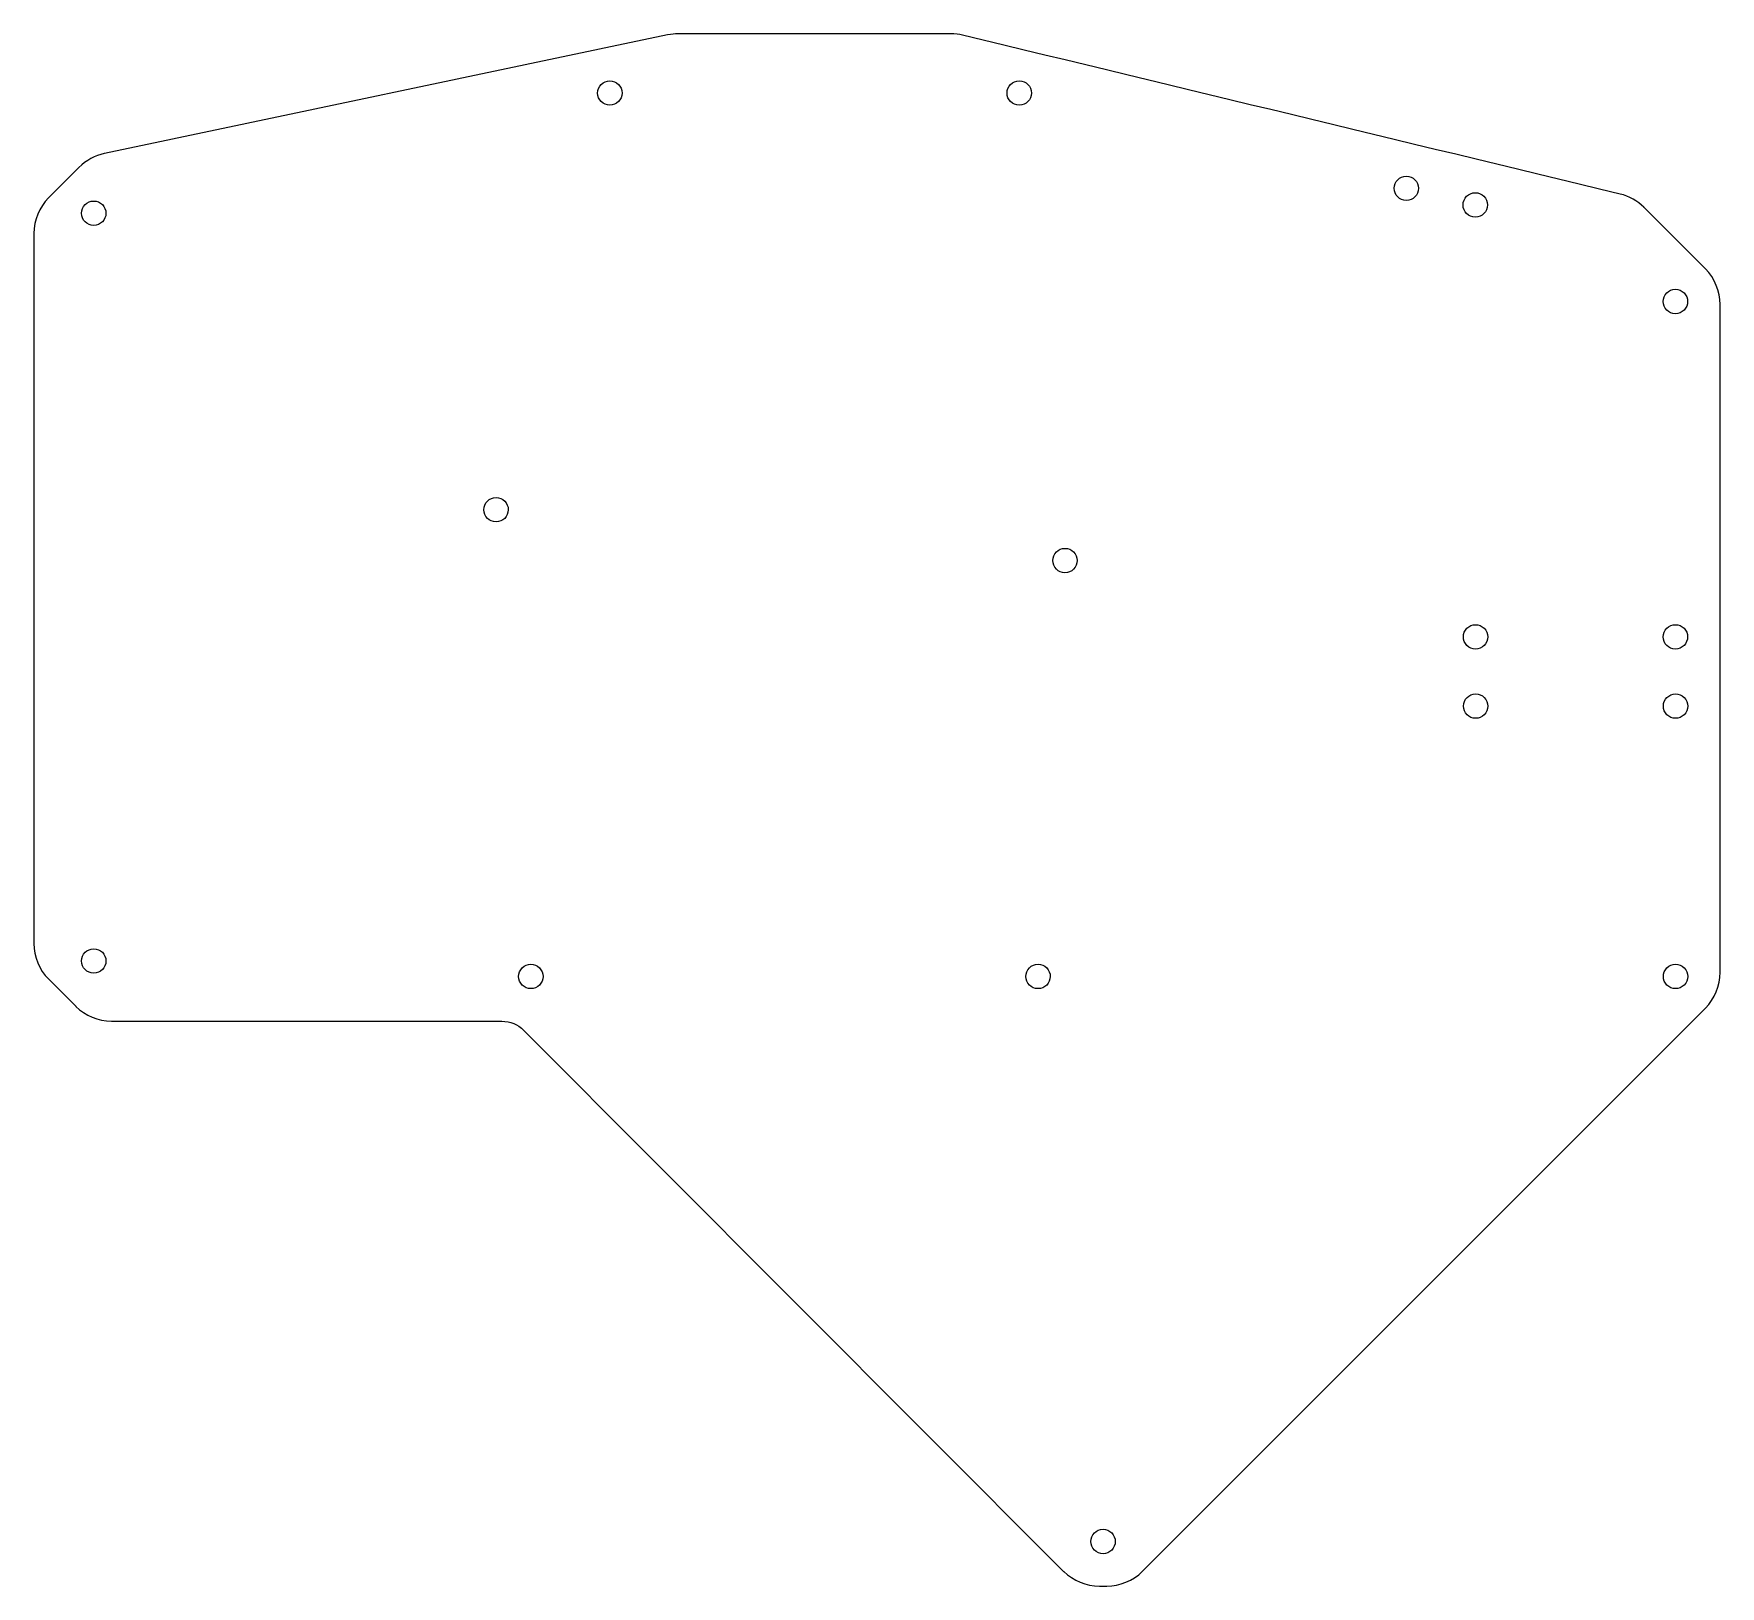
# Model space of a CAD drawing. Extents: x 0 to 628, y 0 to 577.
import ezdxf

# ---------------------------------------------------------------- set-up
doc = ezdxf.new("R2010")
doc.units = 0
doc.layers.get('0').update_dxf_attribs({"linetype": 'CONTINUOUS'})

msp = doc.modelspace()

# ---------------------------------------------------------------- linework, layer by layer
at = {"color": 7}
for points in [[(239.74813, 577.462766), (239.74803, 577.462806)], [(341.249, 577.462766), (239.82183, 577.462766)], [(235.93161, 577.064192), (235.91691, 577.064192), (26.433565, 532.957393)], [(16.947845, 527.81218), (5.668312, 516.540034)], [(590.26233, 517.890914), (590.28503, 517.890914)], [(621.99688, 490.083421), (599.20907, 512.878647)], [(0.139259, 503.156687), (0.139259, 239.22461)], [(627.54068, 228.46144), (627.54068, 476.72215)], [(5.668299, 225.86331), (5.676299, 225.86331), (15.715672, 215.81656)], [(412.59469, 5.68304), (622.00418, 215.09288)], [(29.076858, 210.28746), (174.27861, 210.28746)], [(182.36178, 206.97301), (182.36178, 206.96501), (383.2741, 5.67574)], [(396.63521, 0.13924), (399.23365, 0.13924)]]:
    msp.add_lwpolyline(points, dxfattribs=at)
for points in [[(218.97391, 555.447088)], [(371.28928, 555.447088)], [(515.28928, 520.014392)], [(26.973925, 510.755035)], [(540.94052, 513.829738)], [(615.3964, 477.924346)], [(176.64328, 400.48704)], [(388.2966, 381.58971)], [(541.03519, 353.20039)], [(615.39627, 353.20039)], [(541.08457, 327.44707)], [(615.44718, 327.44707)], [(26.973925, 232.67639)], [(189.58859, 226.91235)], [(378.28131, 226.91235)], [(615.44718, 226.91235)], [(402.46991, 16.77039)]]:
    msp.add_lwpolyline(points, close=True, dxfattribs=at)
for points in [[(239.74803, 577.462806), (238.61587, 577.440539), (237.32395, 577.372006), (235.93161, 577.064192)], [(239.82183, 577.462766), (239.79733, 577.463019), (239.77263, 577.463019), (239.74813, 577.462766)], [(345.67076, 576.960806), (344.381, 577.236926), (342.90654, 577.498179), (341.249, 577.462766)], [(590.28503, 517.890914), (508.74689, 537.57362), (427.20331, 557.283926), (345.67076, 576.960806)], [(209.90304, 555.447088), (209.90304, 556.649961), (210.38088, 557.803567), (211.23144, 558.654126)], [(211.23144, 558.654126), (212.082, 559.504685), (213.235607, 559.982523), (214.43848, 559.982521)], [(214.43848, 559.982521), (216.943329, 559.982519), (218.97391, 557.951937), (218.97391, 555.447088)], [(362.21841, 555.447088), (362.21841, 556.649961), (362.69625, 557.803567), (363.54681, 558.654126)], [(363.54681, 558.654126), (364.39737, 559.504685), (365.550977, 559.982523), (366.75385, 559.982521)], [(366.75385, 559.982521), (369.258699, 559.982519), (371.28928, 557.951937), (371.28928, 555.447088)], [(211.23144, 552.24005), (210.38088, 553.090609), (209.90304, 554.244215), (209.90304, 555.447088)], [(214.43848, 550.911654), (213.235607, 550.911652), (212.082, 551.38949), (211.23144, 552.24005)], [(218.97391, 555.447088), (218.97391, 552.942238), (216.94333, 550.911656), (214.43848, 550.911654)], [(363.54681, 552.24005), (362.69625, 553.090609), (362.21841, 554.244215), (362.21841, 555.447088)], [(366.75385, 550.911654), (365.550977, 550.911652), (364.39737, 551.38949), (363.54681, 552.24005)], [(371.28928, 555.447088), (371.28928, 552.942238), (369.2587, 550.911656), (366.75385, 550.911654)], [(26.352365, 532.942593), (22.913911, 532.139033), (19.589512, 530.485353), (16.947845, 527.81218)], [(26.433565, 532.957393), (26.406365, 532.953393), (26.379435, 532.948093), (26.352365, 532.942593)], [(506.21841, 520.014392), (506.21841, 521.217265), (506.69625, 522.370871), (507.54681, 523.22143)], [(507.54681, 523.22143), (508.39737, 524.07199), (509.550977, 524.549828), (510.75385, 524.549826)], [(510.75385, 524.549826), (513.2587, 524.549824), (515.28928, 522.519242), (515.28928, 520.014392)], [(5.609245, 516.473634), (2.261205, 512.954154), (0.110619, 508.266354), (0.139259, 503.156687)], [(5.668312, 516.540034), (5.648312, 516.518164), (5.628712, 516.495904), (5.609245, 516.473634)], [(17.903059, 510.755035), (17.903059, 513.259885), (19.933642, 515.290468), (22.438492, 515.290468)], [(22.438492, 515.290468), (24.943342, 515.290468), (26.973925, 513.259885), (26.973925, 510.755035)], [(507.54681, 516.807354), (506.69625, 517.657913), (506.21841, 518.811519), (506.21841, 520.014392)], [(510.75385, 515.478959), (509.550977, 515.478957), (508.39737, 515.956795), (507.54681, 516.807354)], [(515.28928, 520.014392), (515.28928, 517.509543), (513.258699, 515.478961), (510.75385, 515.478959)], [(531.86966, 513.829738), (531.86966, 516.334587), (533.900241, 518.365169), (536.40509, 518.365171)], [(536.40509, 518.365171), (538.909939, 518.365169), (540.94052, 516.334587), (540.94052, 513.829738)], [(599.13537, 512.945047), (596.72548, 515.236514), (593.74789, 517.072807), (590.26233, 517.890914)], [(22.438492, 506.219602), (19.933642, 506.219602), (17.903059, 508.250185), (17.903059, 510.755035)], [(26.973925, 510.755035), (26.973925, 508.250185), (24.943342, 506.219602), (22.438492, 506.219602)], [(536.40509, 509.294305), (533.900241, 509.294307), (531.86966, 511.324889), (531.86966, 513.829738)], [(540.94052, 513.829738), (540.94052, 511.324889), (538.909939, 509.294307), (536.40509, 509.294305)], [(599.20907, 512.878647), (599.18637, 512.900917), (599.16027, 512.923317), (599.13537, 512.945047)], [(627.54068, 476.81815), (627.41854, 481.685755), (625.60186, 486.490341), (621.99688, 490.083421)], [(610.86096, 473.38891), (608.35611, 473.388912), (606.325529, 475.419496), (606.32553, 477.924346)], [(606.32553, 477.924346), (606.32553, 480.429196), (608.35611, 482.459778), (610.86096, 482.45978)], [(610.86096, 482.45978), (612.063833, 482.459782), (613.21744, 481.981944), (614.068, 481.131384)], [(614.068, 481.131384), (614.91856, 480.280825), (615.3964, 479.127219), (615.3964, 477.924346)], [(615.3964, 477.924346), (615.396401, 476.721473), (614.918561, 475.567866), (614.068001, 474.717306)], [(614.068001, 474.717306), (613.217441, 473.866747), (612.063833, 473.388908), (610.86096, 473.38891)], [(627.54068, 476.72215), (627.5411, 476.75425), (627.5411, 476.78615), (627.54068, 476.81815)], [(167.57242, 400.48704), (167.572418, 401.689912), (168.050256, 402.843519), (168.900814, 403.694079)], [(168.900814, 403.694079), (169.751372, 404.544639), (170.904978, 405.022479), (172.10785, 405.02248)], [(172.10785, 405.02248), (173.310722, 405.022479), (174.464328, 404.544639), (175.314886, 403.694079)], [(175.314886, 403.694079), (176.165444, 402.843519), (176.643282, 401.689912), (176.64328, 400.48704)], [(172.10785, 395.95161), (169.603002, 395.951612), (167.572422, 397.982192), (167.57242, 400.48704)], [(176.64328, 400.48704), (176.643278, 397.982192), (174.612698, 395.951612), (172.10785, 395.95161)], [(379.22574, 381.58971), (379.225742, 384.094558), (381.256322, 386.125138), (383.76117, 386.12514)], [(383.76117, 386.12514), (386.266018, 386.125138), (388.296598, 384.094558), (388.2966, 381.58971)], [(380.554134, 378.382671), (379.703576, 379.233231), (379.225738, 380.386838), (379.22574, 381.58971)], [(383.76117, 377.05427), (382.558298, 377.054271), (381.404692, 377.532111), (380.554134, 378.382671)], [(386.968206, 378.382671), (386.117648, 377.532111), (384.964042, 377.054271), (383.76117, 377.05427)], [(388.2966, 381.58971), (388.296602, 380.386838), (387.818764, 379.233231), (386.968206, 378.382671)], [(533.292718, 356.407432), (534.143278, 357.257993), (535.296886, 357.735832), (536.49976, 357.73583)], [(536.49976, 357.73583), (537.702632, 357.735829), (538.856238, 357.257989), (539.706796, 356.407429)], [(607.653804, 356.407429), (608.504362, 357.257989), (609.657968, 357.735829), (610.86084, 357.73583)], [(610.86084, 357.73583), (612.063712, 357.735829), (613.217318, 357.257989), (614.067876, 356.407429)], [(531.96432, 353.20039), (531.964318, 354.403264), (532.442157, 355.556872), (533.292718, 356.407432)], [(533.292721, 349.993354), (532.442161, 350.843912), (531.964321, 351.997518), (531.96432, 353.20039)], [(541.03519, 353.20039), (541.035188, 350.695542), (539.004608, 348.664962), (536.49976, 348.66496)], [(539.706796, 356.407429), (540.557354, 355.556869), (541.035192, 354.403262), (541.03519, 353.20039)], [(606.32541, 353.20039), (606.325408, 354.403262), (606.803246, 355.556869), (607.653804, 356.407429)], [(610.86084, 348.66496), (608.355992, 348.664962), (606.325412, 350.695542), (606.32541, 353.20039)], [(615.39627, 353.20039), (615.396268, 350.695542), (613.365688, 348.664962), (610.86084, 348.66496)], [(614.067876, 356.407429), (614.918434, 355.556869), (615.396272, 354.403262), (615.39627, 353.20039)], [(536.49976, 348.66496), (535.296888, 348.664958), (534.143281, 349.142796), (533.292721, 349.993354)], [(533.342094, 324.240031), (532.491536, 325.090591), (532.013698, 326.244198), (532.0137, 327.44707)], [(532.0137, 327.44707), (532.013702, 329.951918), (534.044282, 331.982498), (536.54913, 331.9825)], [(536.54913, 331.9825), (537.752002, 331.982502), (538.905609, 331.504664), (539.756169, 330.654106)], [(539.756169, 330.654106), (540.606729, 329.803548), (541.084569, 328.649942), (541.08457, 327.44707)], [(541.08457, 327.44707), (541.084572, 326.244196), (540.606733, 325.090588), (539.756172, 324.240028)], [(607.704704, 324.240031), (606.854146, 325.090591), (606.376308, 326.244198), (606.37631, 327.44707)], [(606.37631, 327.44707), (606.376312, 329.951918), (608.406892, 331.982498), (610.91174, 331.9825)], [(610.91174, 331.9825), (612.114612, 331.982502), (613.268219, 331.504664), (614.118779, 330.654106)], [(614.118779, 330.654106), (614.969339, 329.803548), (615.447179, 328.649942), (615.44718, 327.44707)], [(615.44718, 327.44707), (615.447182, 326.244196), (614.969343, 325.090588), (614.118782, 324.240028)], [(536.54913, 322.91163), (535.346258, 322.911631), (534.192652, 323.389471), (533.342094, 324.240031)], [(539.756172, 324.240028), (538.905612, 323.389467), (537.752004, 322.911628), (536.54913, 322.91163)], [(610.91174, 322.91163), (609.708868, 322.911631), (608.555262, 323.389471), (607.704704, 324.240031)], [(614.118782, 324.240028), (613.268222, 323.389467), (612.114614, 322.911628), (610.91174, 322.91163)], [(0.139259, 239.22461), (0.139019, 239.19991), (0.139019, 239.17541), (0.139259, 239.15071)], [(0.139259, 239.15071), (0.234059, 234.25085), (2.084765, 229.44656), (5.668299, 225.86331)], [(17.903059, 232.67639), (17.903061, 235.181239), (19.933643, 237.21182), (22.438492, 237.21182)], [(22.438492, 228.14096), (19.933643, 228.14096), (17.903061, 230.171541), (17.903059, 232.67639)], [(22.438492, 237.21182), (24.943341, 237.21182), (26.973923, 235.181239), (26.973925, 232.67639)], [(26.973925, 232.67639), (26.973923, 230.171541), (24.943341, 228.14096), (22.438492, 228.14096)], [(180.51773, 226.91235), (180.517728, 228.115222), (180.995566, 229.268829), (181.846124, 230.119389)], [(185.05316, 222.37692), (182.548312, 222.376922), (180.517732, 224.407502), (180.51773, 226.91235)], [(181.846124, 230.119389), (182.696682, 230.969949), (183.850288, 231.447789), (185.05316, 231.44779)], [(185.05316, 231.44779), (186.256032, 231.447789), (187.409638, 230.969949), (188.260196, 230.119389)], [(189.58859, 226.91235), (189.588588, 224.407502), (187.558008, 222.376922), (185.05316, 222.37692)], [(188.260196, 230.119389), (189.110754, 229.268829), (189.588592, 228.115222), (189.58859, 226.91235)], [(369.21045, 226.91235), (369.210448, 228.115222), (369.688286, 229.268829), (370.538844, 230.119389)], [(373.74588, 222.37692), (371.241032, 222.376922), (369.210452, 224.407502), (369.21045, 226.91235)], [(370.538844, 230.119389), (371.389402, 230.969949), (372.543008, 231.447789), (373.74588, 231.44779)], [(373.74588, 231.44779), (374.948752, 231.447789), (376.102358, 230.969949), (376.952916, 230.119389)], [(378.28131, 226.91235), (378.281308, 224.407502), (376.250728, 222.376922), (373.74588, 222.37692)], [(376.952916, 230.119389), (377.803474, 229.268829), (378.281312, 228.115222), (378.28131, 226.91235)], [(606.37631, 226.91235), (606.376308, 228.115222), (606.854146, 229.268829), (607.704704, 230.119389)], [(610.91174, 222.37692), (608.406892, 222.376922), (606.376312, 224.407502), (606.37631, 226.91235)], [(607.704704, 230.119389), (608.555262, 230.969949), (609.708868, 231.447789), (610.91174, 231.44779)], [(610.91174, 231.44779), (612.114614, 231.447792), (613.268222, 230.969953), (614.118782, 230.119392)], [(615.44718, 226.91235), (615.447179, 225.709478), (614.969339, 224.555872), (614.118779, 223.705314)], [(614.118782, 230.119392), (614.969343, 229.268832), (615.447182, 228.115224), (615.44718, 226.91235)], [(622.07068, 215.15928), (625.42509, 218.68389), (627.5502, 223.36809), (627.54068, 228.46144)], [(614.118779, 223.705314), (613.268219, 222.854756), (612.114612, 222.376918), (610.91174, 222.37692)], [(15.715672, 215.81656), (15.737542, 215.79656), (15.759672, 215.77696), (15.782072, 215.75746)], [(15.782072, 215.75746), (19.306085, 212.40102), (23.988591, 210.28053), (29.076858, 210.28746)], [(622.00418, 215.09288), (622.02688, 215.11478), (622.04888, 215.13688), (622.07068, 215.15928)], [(174.27861, 210.28746), (177.38854, 210.23056), (180.24297, 209.09718), (182.36178, 206.97301)], [(393.39905, 16.77039), (393.399052, 19.275238), (395.429632, 21.305818), (397.93448, 21.30582)], [(397.93448, 21.30582), (400.439328, 21.305818), (402.469908, 19.275238), (402.46991, 16.77039)], [(394.727444, 13.563351), (393.876886, 14.413911), (393.399048, 15.567518), (393.39905, 16.77039)], [(397.93448, 12.23495), (396.731608, 12.234951), (395.578002, 12.712791), (394.727444, 13.563351)], [(401.141516, 13.563351), (400.290958, 12.712791), (399.137352, 12.234951), (397.93448, 12.23495)], [(402.46991, 16.77039), (402.469912, 15.567518), (401.992074, 14.413911), (401.141516, 13.563351)], [(383.2741, 5.67574), (383.2968, 5.65304), (383.3229, 5.63104), (383.3478, 5.60924)], [(383.3478, 5.60924), (386.87047, 2.26643), (391.53997, 0.13183), (396.63521, 0.13924)], [(399.23365, 0.13924), (399.26375, 0.13889), (399.29255, 0.13889), (399.32205, 0.13924)], [(399.32205, 0.13924), (404.18744, 0.26137), (409.00248, 2.07284), (412.59469, 5.68304)]]:
    msp.add_open_spline(points, degree=3, dxfattribs=at)

doc.saveas('drawing.dxf')
